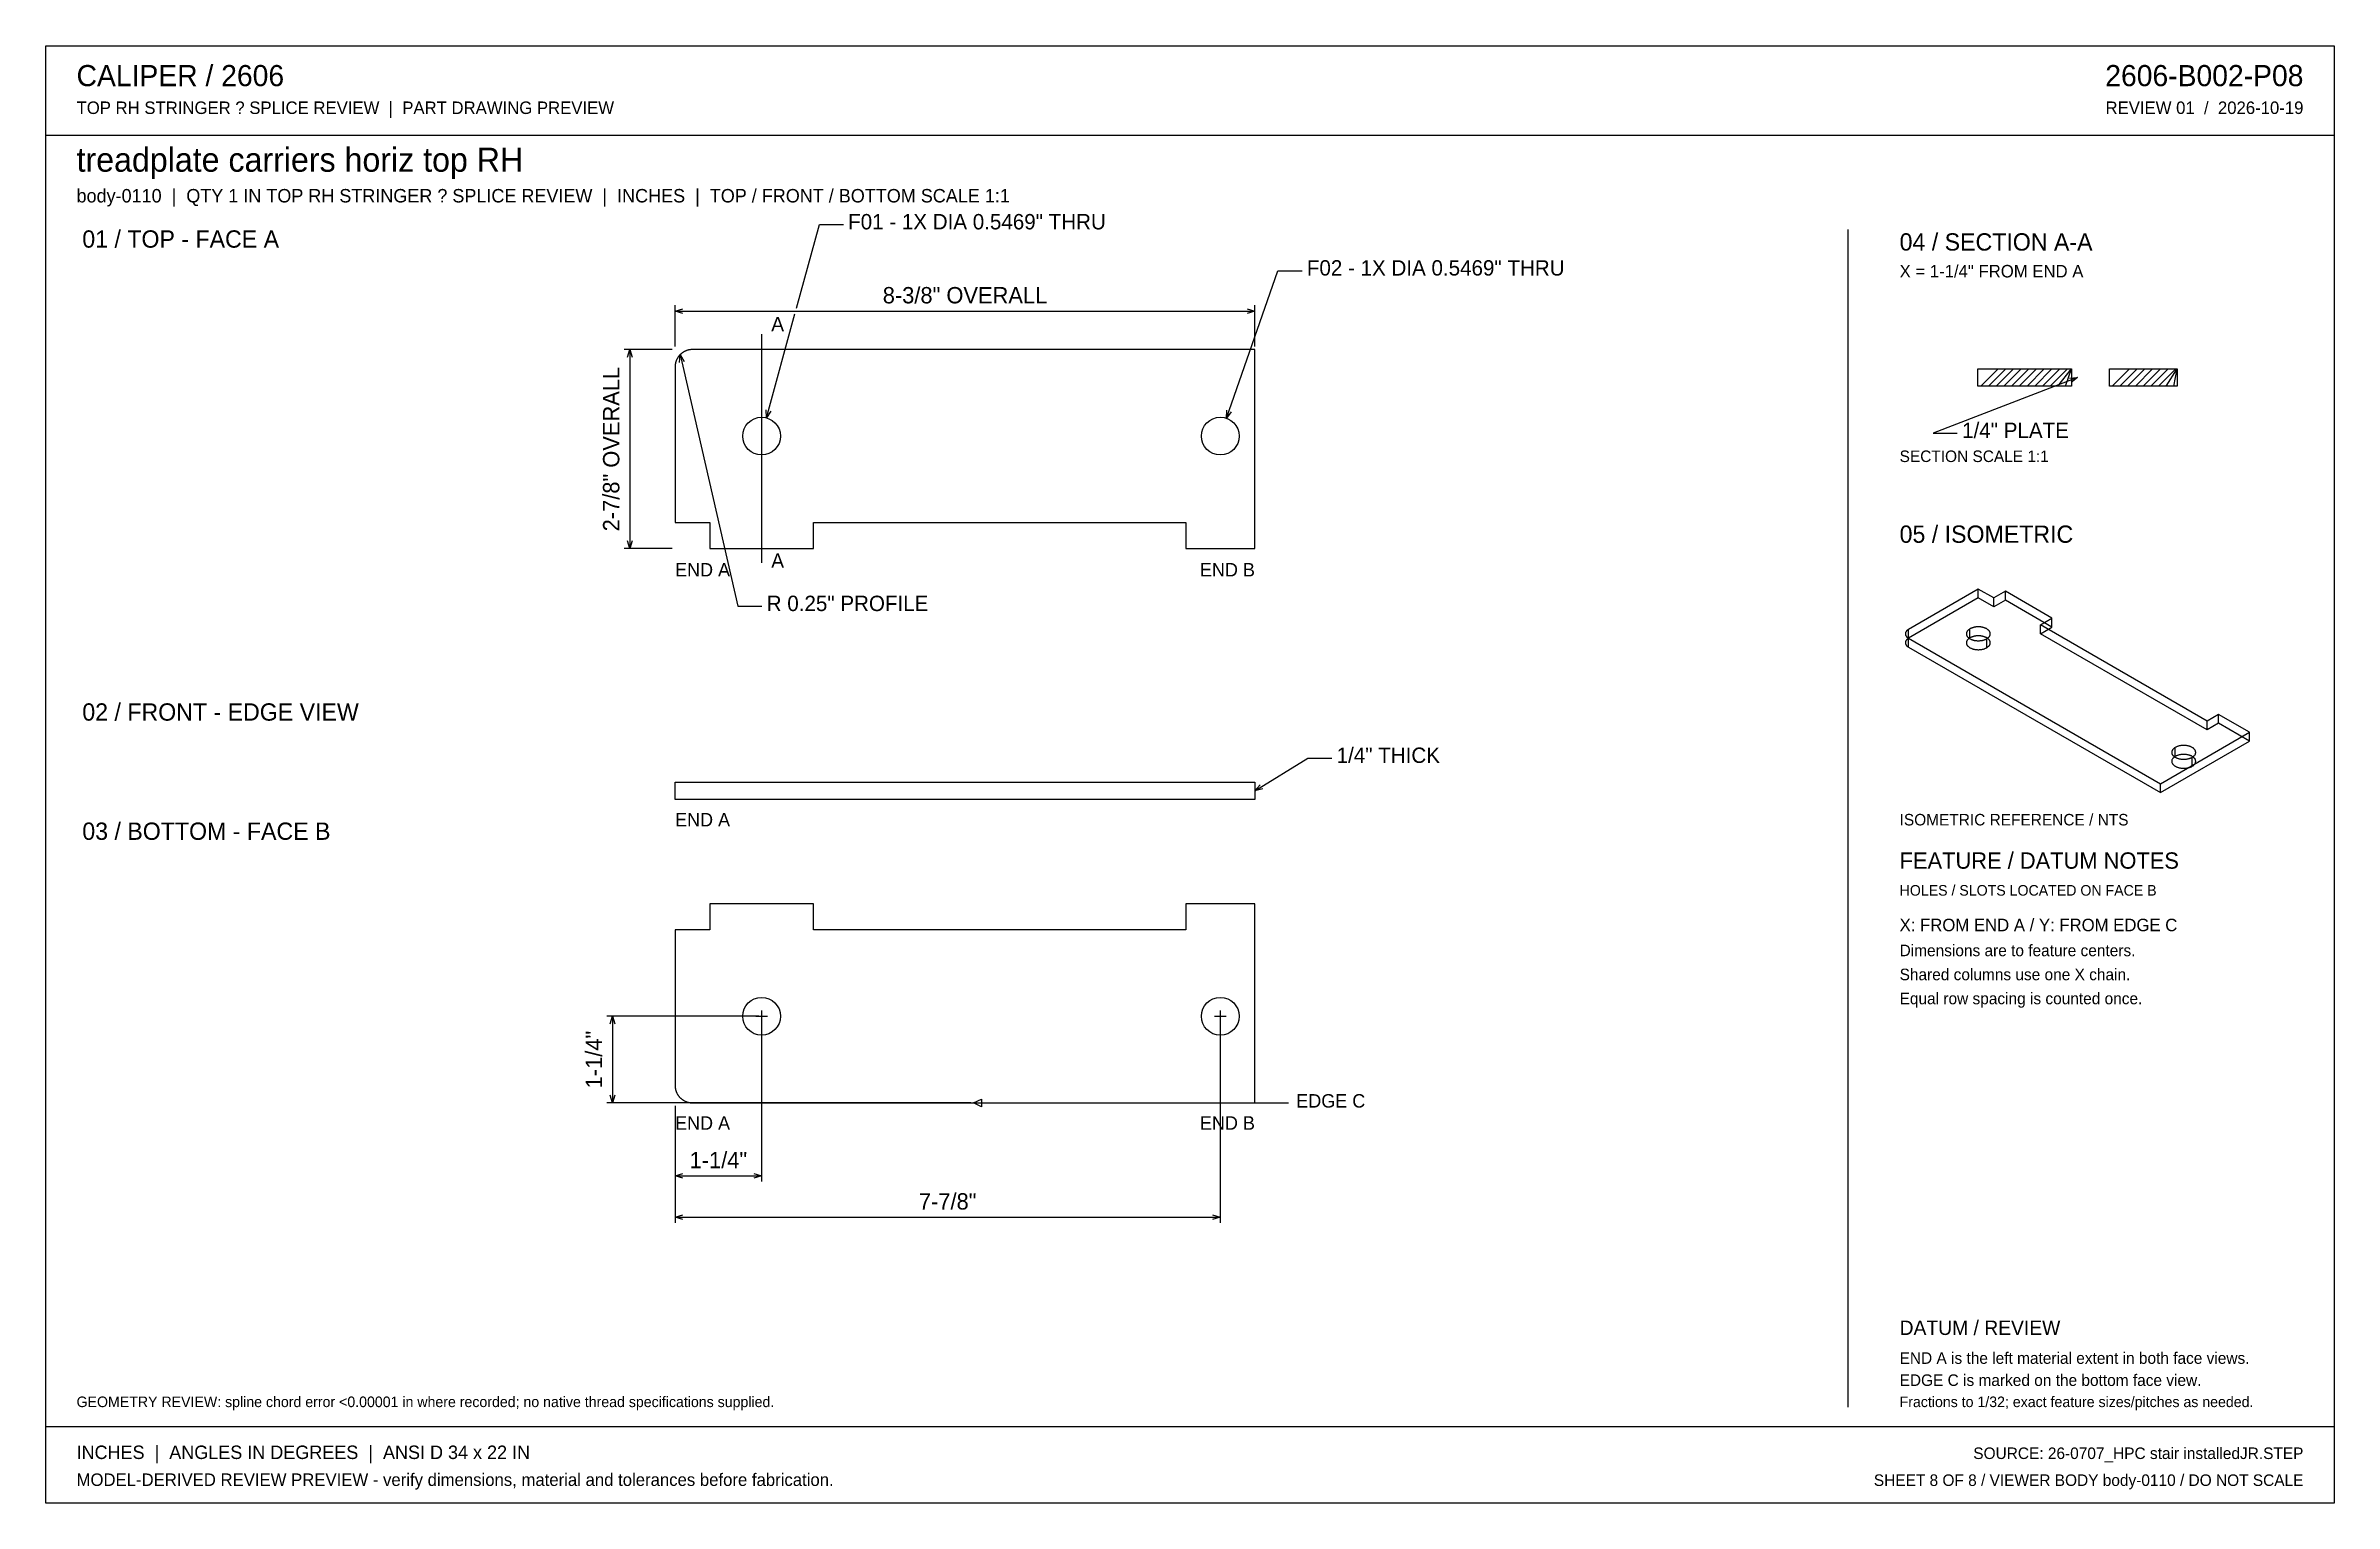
# Model space of a CAD drawing. Header units: inches. Extents: x 0.5 to 33.5, y 0.5 to 21.5.
import ezdxf
from ezdxf.enums import TextEntityAlignment as Align

# ---------------------------------------------------------------- set-up
doc = ezdxf.new("R2010")
doc.units = ezdxf.units.IN
doc.header["$MEASUREMENT"] = 0

msp = doc.modelspace()

# ---------------------------------------------------------------- linework, layer by layer
at = {"layer": 'ANNOTATION'}
for p, q in [((11.316, 17.735), (11.646, 18.944)), ((11.646, 18.944), (11.993, 18.944)), ((17.528, 16.147), (18.271, 18.278)), ((18.271, 18.278), (18.618, 18.278)), ((9.562, 17.181), (9.562, 17.778)), ((9.562, 17.694), (9.674, 17.729)), ((9.562, 17.694), (17.938, 17.694)), ((9.674, 17.66), (9.562, 17.694)), ((10.884, 16.153), (11.294, 17.654)), ((17.826, 17.729), (17.938, 17.694)), ((17.938, 17.694), (17.826, 17.66)), ((17.938, 17.181), (17.938, 17.778)), ((10.812, 17.361), (10.812, 14.056)), ((9.521, 17.139), (8.826, 17.139)), ((8.875, 17.028), (8.91, 17.139)), ((8.91, 17.139), (8.91, 14.264)), ((8.91, 17.139), (8.944, 17.028)), ((9.627, 16.95), (9.636, 17.066)), ((9.636, 17.066), (10.469, 13.431)), ((9.636, 17.066), (9.694, 16.965)), ((29.819, 16.736), (27.736, 15.931)), ((29.703, 16.728), (29.819, 16.736)), ((29.819, 16.736), (29.728, 16.664)), ((10.884, 16.153), (10.88, 16.269)), ((10.947, 16.251), (10.884, 16.153)), ((17.528, 16.147), (17.531, 16.263)), ((17.597, 16.241), (17.528, 16.147)), ((27.736, 15.931), (28.083, 15.931)), ((9.521, 14.264), (8.826, 14.264)), ((8.91, 14.264), (8.875, 14.375)), ((8.944, 14.375), (8.91, 14.264)), ((10.469, 13.431), (10.816, 13.431)), ((17.938, 10.764), (18.701, 11.236)), ((18.701, 11.236), (19.049, 11.236)), ((17.938, 10.764), (18.014, 10.852)), ((18.05, 10.793), (17.938, 10.764)), ((10.771, 7.507), (8.576, 7.507)), ((8.625, 7.396), (8.66, 7.507)), ((8.66, 7.507), (8.66, 6.257)), ((8.66, 7.507), (8.694, 7.396)), ((10.729, 7.507), (10.896, 7.507)), ((10.812, 7.59), (10.812, 7.424)), ((10.812, 7.465), (10.812, 5.118)), ((17.354, 7.507), (17.521, 7.507)), ((17.438, 7.59), (17.438, 7.424)), ((17.438, 7.465), (17.438, 4.521)), ((8.66, 6.257), (8.625, 6.368)), ((8.694, 6.368), (8.66, 6.257)), ((13.875, 6.257), (13.986, 6.312)), ((13.986, 6.312), (13.986, 6.201)), ((13.833, 6.257), (8.576, 6.257)), ((9.562, 6.215), (9.562, 5.118)), ((9.562, 6.215), (9.562, 4.521)), ((13.875, 6.257), (18.424, 6.257)), ((13.986, 6.201), (13.875, 6.257)), ((9.562, 5.201), (9.674, 5.236)), ((9.562, 5.201), (10.812, 5.201)), ((9.674, 5.167), (9.562, 5.201)), ((10.701, 5.236), (10.812, 5.201)), ((10.812, 5.201), (10.701, 5.167)), ((9.562, 4.604), (9.674, 4.639)), ((17.326, 4.639), (17.438, 4.604)), ((9.562, 4.604), (17.438, 4.604)), ((9.674, 4.569), (9.562, 4.604)), ((17.438, 4.604), (17.326, 4.569))]:
    msp.add_line(p, q, dxfattribs=at)
at = {"layer": 'OUTLINE'}
for p, q in [((0.472, 21.528), (33.528, 21.528)), ((0.472, 0.472), (0.472, 21.528)), ((33.528, 21.528), (33.528, 0.472)), ((0.472, 20.236), (33.528, 20.236)), ((26.5, 18.875), (26.5, 1.861)), ((9.563, 16.895), (9.562, 16.889)), ((9.562, 16.889), (9.562, 14.639)), ((9.564, 16.913), (9.563, 16.907)), ((9.563, 16.907), (9.563, 16.901)), ((9.563, 16.901), (9.563, 16.895)), ((9.565, 16.926), (9.564, 16.919)), ((9.564, 16.919), (9.564, 16.913)), ((9.566, 16.932), (9.565, 16.926)), ((9.567, 16.938), (9.566, 16.932)), ((9.569, 16.944), (9.567, 16.938)), ((9.57, 16.95), (9.569, 16.944)), ((9.572, 16.956), (9.57, 16.95)), ((9.573, 16.961), (9.572, 16.956)), ((9.575, 16.967), (9.573, 16.961)), ((9.577, 16.973), (9.575, 16.967)), ((9.579, 16.979), (9.577, 16.973)), ((9.582, 16.985), (9.579, 16.979)), ((9.584, 16.99), (9.582, 16.985)), ((9.587, 16.996), (9.584, 16.99)), ((9.589, 17.001), (9.587, 16.996)), ((9.592, 17.007), (9.589, 17.001)), ((9.595, 17.012), (9.592, 17.007)), ((9.598, 17.017), (9.595, 17.012)), ((9.601, 17.023), (9.598, 17.017)), ((9.605, 17.028), (9.601, 17.023)), ((9.608, 17.033), (9.605, 17.028)), ((9.612, 17.038), (9.608, 17.033)), ((9.615, 17.043), (9.612, 17.038)), ((9.619, 17.047), (9.615, 17.043)), ((9.623, 17.052), (9.619, 17.047)), ((9.627, 17.057), (9.623, 17.052)), ((9.631, 17.061), (9.627, 17.057)), ((9.636, 17.066), (9.631, 17.061)), ((9.64, 17.07), (9.636, 17.066)), ((9.645, 17.074), (9.64, 17.07)), ((9.649, 17.078), (9.645, 17.074)), ((9.654, 17.082), (9.649, 17.078)), ((9.659, 17.086), (9.654, 17.082)), ((9.664, 17.09), (9.659, 17.086)), ((9.669, 17.093), (9.664, 17.09)), ((9.674, 17.097), (9.669, 17.093)), ((9.679, 17.1), (9.674, 17.097)), ((9.684, 17.103), (9.679, 17.1)), ((9.689, 17.106), (9.684, 17.103)), ((9.695, 17.109), (9.689, 17.106)), ((9.7, 17.112), (9.695, 17.109)), ((9.706, 17.115), (9.7, 17.112)), ((9.711, 17.117), (9.706, 17.115)), ((9.717, 17.12), (9.711, 17.117)), ((9.723, 17.122), (9.717, 17.12)), ((9.728, 17.124), (9.723, 17.122)), ((9.734, 17.126), (9.728, 17.124)), ((9.74, 17.128), (9.734, 17.126)), ((9.746, 17.13), (9.74, 17.128)), ((9.752, 17.131), (9.746, 17.13)), ((9.758, 17.133), (9.752, 17.131)), ((9.764, 17.134), (9.758, 17.133)), ((9.77, 17.135), (9.764, 17.134)), ((9.776, 17.136), (9.77, 17.135)), ((9.782, 17.137), (9.776, 17.136)), ((9.788, 17.138), (9.782, 17.137)), ((9.794, 17.138), (9.788, 17.138)), ((9.8, 17.139), (9.794, 17.138)), ((9.806, 17.139), (9.8, 17.139)), ((9.812, 17.139), (9.806, 17.139)), ((17.938, 17.139), (9.812, 17.139)), ((17.938, 14.264), (17.938, 17.139)), ((28.382, 16.861), (29.734, 16.861)), ((28.382, 16.611), (28.382, 16.861)), ((28.424, 16.611), (28.674, 16.861)), ((28.535, 16.611), (28.785, 16.861)), ((28.646, 16.611), (28.896, 16.861)), ((28.757, 16.611), (29.007, 16.861)), ((28.868, 16.611), (29.118, 16.861)), ((28.979, 16.611), (29.229, 16.861)), ((29.09, 16.611), (29.34, 16.861)), ((29.201, 16.611), (29.451, 16.861)), ((29.312, 16.611), (29.562, 16.861)), ((29.424, 16.611), (29.674, 16.861)), ((29.535, 16.611), (29.734, 16.861)), ((29.646, 16.611), (29.734, 16.861)), ((29.734, 16.861), (29.734, 16.611)), ((30.28, 16.861), (31.257, 16.861)), ((30.28, 16.611), (30.28, 16.861)), ((30.322, 16.611), (30.572, 16.861)), ((30.433, 16.611), (30.683, 16.861)), ((30.544, 16.611), (30.794, 16.861)), ((30.655, 16.611), (30.905, 16.861)), ((30.766, 16.611), (31.016, 16.861)), ((30.878, 16.611), (31.128, 16.861)), ((30.989, 16.611), (31.239, 16.861)), ((31.1, 16.611), (31.257, 16.861)), ((31.211, 16.611), (31.257, 16.861)), ((31.257, 16.861), (31.257, 16.611)), ((29.734, 16.611), (28.382, 16.611)), ((31.257, 16.611), (30.28, 16.611)), ((9.562, 14.639), (10.062, 14.639)), ((10.062, 14.639), (10.062, 14.264)), ((11.563, 14.264), (11.563, 14.639)), ((11.563, 14.639), (16.938, 14.639)), ((16.938, 14.639), (16.938, 14.264)), ((10.062, 14.264), (11.563, 14.264)), ((16.938, 14.264), (17.938, 14.264)), ((28.387, 13.679), (27.38, 13.097)), ((28.387, 13.55), (28.387, 13.679)), ((28.611, 13.55), (28.387, 13.679)), ((28.779, 13.647), (28.611, 13.55)), ((28.779, 13.517), (28.779, 13.647)), ((29.451, 13.259), (28.779, 13.647)), ((28.387, 13.55), (27.38, 12.968)), ((28.611, 13.42), (28.387, 13.55)), ((28.611, 13.42), (28.611, 13.55)), ((28.779, 13.517), (28.611, 13.42)), ((29.451, 13.129), (28.779, 13.517)), ((29.283, 13.162), (29.451, 13.259)), ((29.451, 13.129), (29.451, 13.259)), ((27.334, 13.037), (27.333, 13.035)), ((27.333, 13.035), (27.333, 13.032)), ((27.333, 13.032), (27.333, 13.03)), ((27.333, 13.03), (27.334, 13.028)), ((27.334, 12.908), (27.333, 12.905)), ((27.333, 12.905), (27.333, 12.903)), ((27.333, 12.903), (27.333, 12.901)), ((27.333, 12.901), (27.334, 12.899)), ((27.335, 13.044), (27.334, 13.041)), ((27.334, 13.041), (27.334, 13.039)), ((27.334, 13.039), (27.334, 13.037)), ((27.334, 13.028), (27.334, 13.026)), ((27.334, 13.026), (27.334, 13.023)), ((27.334, 13.023), (27.335, 13.021)), ((27.335, 12.914), (27.334, 12.912)), ((27.334, 12.912), (27.334, 12.91)), ((27.334, 12.91), (27.334, 12.908)), ((27.334, 12.899), (27.334, 12.896)), ((27.334, 12.896), (27.334, 12.894)), ((27.334, 12.894), (27.335, 12.892)), ((27.336, 13.048), (27.335, 13.046)), ((27.335, 13.046), (27.335, 13.044)), ((27.335, 13.021), (27.335, 13.019)), ((27.335, 13.019), (27.336, 13.017)), ((27.336, 12.919), (27.335, 12.917)), ((27.335, 12.917), (27.335, 12.914)), ((27.335, 12.892), (27.335, 12.89)), ((27.337, 13.052), (27.336, 13.05)), ((27.336, 13.05), (27.336, 13.048)), ((27.336, 13.017), (27.336, 13.015)), ((27.336, 13.015), (27.337, 13.012)), ((27.337, 12.923), (27.336, 12.921)), ((27.336, 12.921), (27.336, 12.919)), ((27.338, 13.055), (27.337, 13.052)), ((27.337, 13.012), (27.338, 13.01)), ((27.338, 12.925), (27.337, 12.923)), ((27.339, 13.057), (27.338, 13.055)), ((27.338, 13.01), (27.339, 13.008)), ((27.339, 12.928), (27.338, 12.925)), ((27.34, 13.059), (27.339, 13.057)), ((27.339, 13.008), (27.34, 13.006)), ((27.34, 12.93), (27.339, 12.928)), ((27.341, 13.061), (27.34, 13.059)), ((27.34, 13.006), (27.341, 13.004)), ((27.341, 12.932), (27.34, 12.93)), ((27.343, 13.063), (27.341, 13.061)), ((27.341, 13.004), (27.343, 13.002)), ((27.343, 12.934), (27.341, 12.932)), ((27.344, 13.065), (27.343, 13.063)), ((27.343, 13.002), (27.344, 13)), ((27.344, 12.936), (27.343, 12.934)), ((27.345, 13.067), (27.344, 13.065)), ((27.344, 13), (27.345, 12.997)), ((27.345, 12.938), (27.344, 12.936)), ((27.347, 13.069), (27.345, 13.067)), ((27.345, 12.997), (27.347, 12.995)), ((27.347, 12.94), (27.345, 12.938)), ((27.349, 13.072), (27.347, 13.069)), ((27.347, 12.995), (27.349, 12.993)), ((27.349, 12.942), (27.347, 12.94)), ((27.35, 13.074), (27.349, 13.072)), ((27.349, 12.993), (27.35, 12.991)), ((27.35, 12.944), (27.349, 12.942)), ((27.352, 13.076), (27.35, 13.074)), ((27.35, 12.991), (27.352, 12.989)), ((27.352, 12.946), (27.35, 12.944)), ((27.354, 13.078), (27.352, 13.076)), ((27.352, 12.989), (27.354, 12.987)), ((27.354, 12.948), (27.352, 12.946)), ((27.356, 13.079), (27.354, 13.078)), ((27.354, 12.987), (27.356, 12.985)), ((27.356, 12.95), (27.354, 12.948)), ((27.358, 13.081), (27.356, 13.079)), ((27.356, 12.985), (27.358, 12.984)), ((27.358, 12.952), (27.356, 12.95)), ((27.36, 13.083), (27.358, 13.081)), ((27.358, 12.984), (27.36, 12.982)), ((27.36, 12.954), (27.358, 12.952)), ((27.362, 13.085), (27.36, 13.083)), ((27.36, 12.982), (27.362, 12.98)), ((27.362, 12.956), (27.36, 12.954)), ((27.364, 13.087), (27.362, 13.085)), ((27.362, 12.98), (27.364, 12.978)), ((27.364, 12.958), (27.362, 12.956)), ((27.367, 13.089), (27.364, 13.087)), ((27.364, 12.978), (27.367, 12.976)), ((27.367, 12.959), (27.364, 12.958)), ((27.369, 13.09), (27.367, 13.089)), ((27.367, 12.976), (27.369, 12.974)), ((27.369, 12.961), (27.367, 12.959)), ((27.372, 13.092), (27.369, 13.09)), ((27.369, 12.974), (27.372, 12.973)), ((27.372, 12.963), (27.369, 12.961)), ((27.374, 13.094), (27.372, 13.092)), ((27.372, 12.973), (27.374, 12.971)), ((27.374, 12.965), (27.372, 12.963)), ((27.377, 13.095), (27.374, 13.094)), ((27.374, 12.971), (27.377, 12.969)), ((27.377, 12.966), (27.374, 12.965)), ((27.38, 13.097), (27.377, 13.095)), ((27.377, 12.969), (27.38, 12.968)), ((27.38, 12.968), (27.377, 12.966)), ((27.38, 12.968), (27.38, 13.097)), ((27.38, 12.968), (31.018, 10.867)), ((27.38, 12.839), (27.38, 12.968)), ((28.215, 13.042), (28.214, 13.037)), ((28.214, 13.037), (28.214, 13.032)), ((28.214, 13.032), (28.214, 13.028)), ((28.214, 13.028), (28.215, 13.023)), ((28.215, 12.913), (28.214, 12.908)), ((28.214, 12.908), (28.214, 12.903)), ((28.214, 12.903), (28.214, 12.898)), ((28.214, 12.898), (28.215, 12.893)), ((28.216, 13.047), (28.215, 13.042)), ((28.215, 13.023), (28.216, 13.018)), ((28.216, 12.918), (28.215, 12.913)), ((28.215, 12.893), (28.216, 12.889)), ((28.217, 13.052), (28.216, 13.047)), ((28.216, 13.018), (28.217, 13.013)), ((28.217, 12.923), (28.216, 12.918)), ((28.219, 13.057), (28.217, 13.052)), ((28.217, 13.013), (28.219, 13.008)), ((28.219, 12.927), (28.217, 12.923)), ((28.222, 13.061), (28.219, 13.057)), ((28.219, 13.008), (28.222, 13.003)), ((28.222, 12.932), (28.219, 12.927)), ((28.224, 13.066), (28.222, 13.061)), ((28.222, 13.003), (28.224, 12.999)), ((28.224, 12.937), (28.222, 12.932)), ((28.227, 13.071), (28.224, 13.066)), ((28.224, 12.999), (28.227, 12.994)), ((28.227, 12.941), (28.224, 12.937)), ((28.231, 13.075), (28.227, 13.071)), ((28.227, 12.994), (28.231, 12.99)), ((28.231, 12.946), (28.227, 12.941)), ((28.235, 13.08), (28.231, 13.075)), ((28.231, 12.99), (28.235, 12.985)), ((28.235, 12.95), (28.231, 12.946)), ((28.239, 13.084), (28.235, 13.08)), ((28.235, 12.985), (28.239, 12.981)), ((28.239, 12.955), (28.235, 12.95)), ((28.243, 13.088), (28.239, 13.084)), ((28.239, 12.981), (28.243, 12.977)), ((28.243, 12.959), (28.239, 12.955)), ((28.248, 13.092), (28.243, 13.088)), ((28.243, 12.977), (28.248, 12.973)), ((28.248, 12.963), (28.243, 12.959)), ((28.253, 13.096), (28.248, 13.092)), ((28.248, 12.973), (28.253, 12.969)), ((28.253, 12.967), (28.248, 12.963)), ((28.259, 13.1), (28.253, 13.096)), ((28.259, 12.97), (28.253, 12.967)), ((28.253, 12.969), (28.259, 12.965)), ((28.265, 13.103), (28.259, 13.1)), ((28.265, 12.974), (28.259, 12.97)), ((28.259, 12.965), (28.265, 12.962)), ((28.271, 13.107), (28.265, 13.103)), ((28.265, 12.974), (28.265, 13.103)), ((28.271, 12.977), (28.265, 12.974)), ((28.265, 12.962), (28.271, 12.958)), ((28.277, 13.11), (28.271, 13.107)), ((28.277, 12.98), (28.271, 12.977)), ((28.271, 12.958), (28.277, 12.955)), ((28.284, 13.113), (28.277, 13.11)), ((28.284, 12.983), (28.277, 12.98)), ((28.277, 12.955), (28.284, 12.952)), ((28.291, 13.116), (28.284, 13.113)), ((28.291, 12.986), (28.284, 12.983)), ((28.284, 12.952), (28.291, 12.949)), ((28.298, 13.118), (28.291, 13.116)), ((28.298, 12.989), (28.291, 12.986)), ((28.291, 12.949), (28.298, 12.947)), ((28.306, 13.121), (28.298, 13.118)), ((28.306, 12.991), (28.298, 12.989)), ((28.298, 12.947), (28.306, 12.944)), ((28.313, 13.123), (28.306, 13.121)), ((28.313, 12.994), (28.306, 12.991)), ((28.306, 12.944), (28.313, 12.942)), ((28.321, 13.125), (28.313, 13.123)), ((28.321, 12.996), (28.313, 12.994)), ((28.313, 12.942), (28.321, 12.94)), ((28.329, 13.127), (28.321, 13.125)), ((28.329, 12.997), (28.321, 12.996)), ((28.321, 12.94), (28.329, 12.938)), ((28.337, 13.128), (28.329, 13.127)), ((28.337, 12.999), (28.329, 12.997)), ((28.329, 12.938), (28.337, 12.937)), ((28.345, 13.129), (28.337, 13.128)), ((28.345, 13), (28.337, 12.999)), ((28.337, 12.937), (28.345, 12.935)), ((28.353, 13.131), (28.345, 13.129)), ((28.353, 13.001), (28.345, 13)), ((28.345, 12.935), (28.353, 12.934)), ((28.362, 13.131), (28.353, 13.131)), ((28.362, 13.002), (28.353, 13.001)), ((28.353, 12.934), (28.362, 12.934)), ((28.37, 13.132), (28.362, 13.131)), ((28.37, 13.003), (28.362, 13.002)), ((28.362, 12.934), (28.37, 12.933)), ((28.379, 13.132), (28.37, 13.132)), ((28.379, 13.003), (28.37, 13.003)), ((28.37, 12.933), (28.379, 12.933)), ((28.387, 13.132), (28.379, 13.132)), ((28.387, 13.003), (28.379, 13.003)), ((28.379, 12.933), (28.387, 12.932)), ((28.396, 13.132), (28.387, 13.132)), ((28.396, 13.003), (28.387, 13.003)), ((28.387, 12.932), (28.396, 12.933)), ((28.404, 13.132), (28.396, 13.132)), ((28.404, 13.003), (28.396, 13.003)), ((28.396, 12.933), (28.404, 12.933)), ((28.413, 13.131), (28.404, 13.132)), ((28.413, 13.002), (28.404, 13.003)), ((28.404, 12.933), (28.413, 12.934)), ((28.421, 13.131), (28.413, 13.131)), ((28.421, 13.001), (28.413, 13.002)), ((28.413, 12.934), (28.421, 12.934)), ((28.429, 13.129), (28.421, 13.131)), ((28.429, 13), (28.421, 13.001)), ((28.421, 12.934), (28.429, 12.935)), ((28.438, 13.128), (28.429, 13.129)), ((28.438, 12.999), (28.429, 13)), ((28.429, 12.935), (28.438, 12.937)), ((28.446, 13.127), (28.438, 13.128)), ((28.446, 12.997), (28.438, 12.999)), ((28.438, 12.937), (28.446, 12.938)), ((28.454, 13.125), (28.446, 13.127)), ((28.454, 12.996), (28.446, 12.997)), ((28.446, 12.938), (28.454, 12.94)), ((28.461, 13.123), (28.454, 13.125)), ((28.461, 12.994), (28.454, 12.996)), ((28.454, 12.94), (28.461, 12.942)), ((28.469, 13.121), (28.461, 13.123)), ((28.469, 12.991), (28.461, 12.994)), ((28.461, 12.942), (28.469, 12.944)), ((28.476, 13.118), (28.469, 13.121)), ((28.476, 12.989), (28.469, 12.991)), ((28.469, 12.944), (28.476, 12.947)), ((28.483, 13.116), (28.476, 13.118)), ((28.483, 12.986), (28.476, 12.989)), ((28.476, 12.947), (28.483, 12.949)), ((28.49, 13.113), (28.483, 13.116)), ((28.49, 12.983), (28.483, 12.986)), ((28.483, 12.949), (28.49, 12.952)), ((28.497, 13.11), (28.49, 13.113)), ((28.497, 12.98), (28.49, 12.983)), ((28.49, 12.952), (28.497, 12.955)), ((28.504, 13.107), (28.497, 13.11)), ((28.504, 12.977), (28.497, 12.98)), ((28.497, 12.955), (28.504, 12.958)), ((28.51, 13.103), (28.504, 13.107)), ((28.51, 12.974), (28.504, 12.977)), ((28.504, 12.958), (28.51, 12.962)), ((28.516, 13.1), (28.51, 13.103)), ((28.516, 12.97), (28.51, 12.974)), ((28.51, 12.962), (28.516, 12.965)), ((28.51, 12.832), (28.51, 12.962)), ((28.521, 13.096), (28.516, 13.1)), ((28.521, 12.967), (28.516, 12.97)), ((28.516, 12.965), (28.521, 12.969)), ((28.526, 13.092), (28.521, 13.096)), ((28.521, 12.969), (28.526, 12.973)), ((28.526, 12.963), (28.521, 12.967)), ((28.531, 13.088), (28.526, 13.092)), ((28.526, 12.973), (28.531, 12.977)), ((28.531, 12.959), (28.526, 12.963)), ((28.536, 13.084), (28.531, 13.088)), ((28.531, 12.977), (28.536, 12.981)), ((28.536, 12.955), (28.531, 12.959)), ((28.54, 13.08), (28.536, 13.084)), ((28.536, 12.981), (28.54, 12.985)), ((28.54, 12.95), (28.536, 12.955)), ((28.544, 13.075), (28.54, 13.08)), ((28.54, 12.985), (28.544, 12.99)), ((28.544, 12.946), (28.54, 12.95)), ((28.547, 13.071), (28.544, 13.075)), ((28.544, 12.99), (28.547, 12.994)), ((28.547, 12.941), (28.544, 12.946)), ((28.55, 13.066), (28.547, 13.071)), ((28.547, 12.994), (28.55, 12.999)), ((28.55, 12.937), (28.547, 12.941)), ((28.553, 13.061), (28.55, 13.066)), ((28.55, 12.999), (28.553, 13.003)), ((28.553, 12.932), (28.55, 12.937)), ((28.555, 13.057), (28.553, 13.061)), ((28.553, 13.003), (28.555, 13.008)), ((28.555, 12.927), (28.553, 12.932)), ((28.557, 13.052), (28.555, 13.057)), ((28.555, 13.008), (28.557, 13.013)), ((28.557, 12.923), (28.555, 12.927)), ((28.559, 13.047), (28.557, 13.052)), ((28.557, 13.013), (28.559, 13.018)), ((28.559, 12.918), (28.557, 12.923)), ((28.56, 13.042), (28.559, 13.047)), ((28.559, 13.018), (28.56, 13.023)), ((28.56, 12.913), (28.559, 12.918)), ((28.559, 12.889), (28.56, 12.893)), ((28.56, 13.037), (28.56, 13.042)), ((28.56, 13.032), (28.56, 13.037)), ((28.56, 13.028), (28.56, 13.032)), ((28.56, 13.023), (28.56, 13.028)), ((28.56, 12.908), (28.56, 12.913)), ((28.56, 12.903), (28.56, 12.908)), ((28.56, 12.898), (28.56, 12.903)), ((28.56, 12.893), (28.56, 12.898)), ((29.283, 13.032), (29.283, 13.162)), ((31.69, 11.772), (29.283, 13.162)), ((29.283, 13.032), (29.451, 13.129)), ((31.69, 11.643), (29.283, 13.032)), ((27.335, 12.89), (27.336, 12.888)), ((27.336, 12.888), (27.336, 12.885)), ((27.336, 12.885), (27.337, 12.883)), ((27.337, 12.883), (27.338, 12.881)), ((27.338, 12.881), (27.339, 12.879)), ((27.339, 12.879), (27.34, 12.877)), ((27.34, 12.877), (27.341, 12.875)), ((27.341, 12.875), (27.343, 12.872)), ((27.343, 12.872), (27.344, 12.87)), ((27.344, 12.87), (27.345, 12.868)), ((27.345, 12.868), (27.347, 12.866)), ((27.347, 12.866), (27.349, 12.864)), ((27.349, 12.864), (27.35, 12.862)), ((27.35, 12.862), (27.352, 12.86)), ((27.352, 12.86), (27.354, 12.858)), ((27.354, 12.858), (27.356, 12.856)), ((27.356, 12.856), (27.358, 12.854)), ((27.358, 12.854), (27.36, 12.852)), ((27.36, 12.852), (27.362, 12.851)), ((27.362, 12.851), (27.364, 12.849)), ((27.364, 12.849), (27.367, 12.847)), ((27.367, 12.847), (27.369, 12.845)), ((27.369, 12.845), (27.372, 12.843)), ((27.372, 12.843), (27.374, 12.842)), ((27.374, 12.842), (27.377, 12.84)), ((27.377, 12.84), (27.38, 12.839)), ((27.38, 12.839), (31.018, 10.738)), ((28.216, 12.889), (28.217, 12.884)), ((28.217, 12.884), (28.219, 12.879)), ((28.219, 12.879), (28.222, 12.874)), ((28.222, 12.874), (28.224, 12.869)), ((28.224, 12.869), (28.227, 12.865)), ((28.227, 12.865), (28.231, 12.86)), ((28.231, 12.86), (28.235, 12.856)), ((28.235, 12.856), (28.239, 12.852)), ((28.239, 12.852), (28.243, 12.848)), ((28.243, 12.848), (28.248, 12.844)), ((28.248, 12.844), (28.253, 12.84)), ((28.253, 12.84), (28.259, 12.836)), ((28.259, 12.836), (28.265, 12.832)), ((28.265, 12.832), (28.271, 12.829)), ((28.271, 12.829), (28.277, 12.826)), ((28.277, 12.826), (28.284, 12.823)), ((28.284, 12.823), (28.291, 12.82)), ((28.291, 12.82), (28.298, 12.817)), ((28.298, 12.817), (28.306, 12.815)), ((28.306, 12.815), (28.313, 12.813)), ((28.313, 12.813), (28.321, 12.811)), ((28.321, 12.811), (28.329, 12.809)), ((28.329, 12.809), (28.337, 12.808)), ((28.337, 12.808), (28.345, 12.806)), ((28.345, 12.806), (28.353, 12.805)), ((28.353, 12.805), (28.362, 12.804)), ((28.362, 12.804), (28.37, 12.804)), ((28.37, 12.804), (28.379, 12.803)), ((28.379, 12.803), (28.387, 12.803)), ((28.387, 12.803), (28.396, 12.803)), ((28.396, 12.803), (28.404, 12.804)), ((28.404, 12.804), (28.413, 12.804)), ((28.413, 12.804), (28.421, 12.805)), ((28.421, 12.805), (28.429, 12.806)), ((28.429, 12.806), (28.438, 12.808)), ((28.438, 12.808), (28.446, 12.809)), ((28.446, 12.809), (28.454, 12.811)), ((28.454, 12.811), (28.461, 12.813)), ((28.461, 12.813), (28.469, 12.815)), ((28.469, 12.815), (28.476, 12.817)), ((28.476, 12.817), (28.483, 12.82)), ((28.483, 12.82), (28.49, 12.823)), ((28.49, 12.823), (28.497, 12.826)), ((28.497, 12.826), (28.504, 12.829)), ((28.504, 12.829), (28.51, 12.832)), ((28.51, 12.832), (28.516, 12.836)), ((28.516, 12.836), (28.521, 12.84)), ((28.521, 12.84), (28.526, 12.844)), ((28.526, 12.844), (28.531, 12.848)), ((28.531, 12.848), (28.536, 12.852)), ((28.536, 12.852), (28.54, 12.856)), ((28.54, 12.856), (28.544, 12.86)), ((28.544, 12.86), (28.547, 12.865)), ((28.547, 12.865), (28.55, 12.869)), ((28.55, 12.869), (28.553, 12.874)), ((28.553, 12.874), (28.555, 12.879)), ((28.555, 12.879), (28.557, 12.884)), ((28.557, 12.884), (28.559, 12.889)), ((31.018, 10.867), (32.306, 11.61)), ((31.858, 11.869), (31.69, 11.772)), ((31.69, 11.643), (31.69, 11.772)), ((31.858, 11.74), (31.69, 11.643)), ((31.858, 11.74), (31.858, 11.869)), ((32.306, 11.61), (31.858, 11.869)), ((32.306, 11.481), (31.858, 11.74)), ((32.306, 11.481), (32.306, 11.61)), ((31.018, 10.738), (32.306, 11.481)), ((31.182, 11.329), (31.181, 11.324)), ((31.181, 11.324), (31.181, 11.32)), ((31.181, 11.32), (31.181, 11.315)), ((31.181, 11.315), (31.182, 11.31)), ((31.183, 11.334), (31.182, 11.329)), ((31.182, 11.31), (31.183, 11.305)), ((31.184, 11.339), (31.183, 11.334)), ((31.183, 11.305), (31.184, 11.3)), ((31.186, 11.344), (31.184, 11.339)), ((31.184, 11.3), (31.186, 11.295)), ((31.188, 11.349), (31.186, 11.344)), ((31.186, 11.295), (31.188, 11.291)), ((31.191, 11.353), (31.188, 11.349)), ((31.188, 11.291), (31.191, 11.286)), ((31.194, 11.358), (31.191, 11.353)), ((31.191, 11.286), (31.194, 11.281)), ((31.197, 11.362), (31.194, 11.358)), ((31.194, 11.281), (31.197, 11.277)), ((31.201, 11.367), (31.197, 11.362)), ((31.197, 11.277), (31.201, 11.272)), ((31.205, 11.371), (31.201, 11.367)), ((31.201, 11.272), (31.205, 11.268)), ((31.205, 11.242), (31.201, 11.237)), ((31.21, 11.375), (31.205, 11.371)), ((31.205, 11.268), (31.21, 11.264)), ((31.21, 11.246), (31.205, 11.242)), ((31.215, 11.379), (31.21, 11.375)), ((31.21, 11.264), (31.215, 11.26)), ((31.215, 11.25), (31.21, 11.246)), ((31.22, 11.383), (31.215, 11.379)), ((31.215, 11.26), (31.22, 11.256)), ((31.22, 11.254), (31.215, 11.25)), ((31.226, 11.387), (31.22, 11.383)), ((31.226, 11.257), (31.22, 11.254)), ((31.22, 11.256), (31.226, 11.252)), ((31.232, 11.39), (31.226, 11.387)), ((31.232, 11.261), (31.226, 11.257)), ((31.226, 11.252), (31.232, 11.249)), ((31.238, 11.394), (31.232, 11.39)), ((31.232, 11.261), (31.232, 11.39)), ((31.238, 11.264), (31.232, 11.261)), ((31.232, 11.249), (31.238, 11.245)), ((31.244, 11.397), (31.238, 11.394)), ((31.244, 11.268), (31.238, 11.264)), ((31.238, 11.245), (31.244, 11.242)), ((31.251, 11.4), (31.244, 11.397)), ((31.251, 11.271), (31.244, 11.268)), ((31.244, 11.242), (31.251, 11.239)), ((31.258, 11.403), (31.251, 11.4)), ((31.258, 11.273), (31.251, 11.271)), ((31.251, 11.239), (31.258, 11.236)), ((31.265, 11.405), (31.258, 11.403)), ((31.265, 11.276), (31.258, 11.273)), ((31.272, 11.408), (31.265, 11.405)), ((31.272, 11.278), (31.265, 11.276)), ((31.28, 11.41), (31.272, 11.408)), ((31.28, 11.281), (31.272, 11.278)), ((31.288, 11.412), (31.28, 11.41)), ((31.288, 11.283), (31.28, 11.281)), ((31.296, 11.414), (31.288, 11.412)), ((31.296, 11.284), (31.288, 11.283)), ((31.304, 11.415), (31.296, 11.414)), ((31.304, 11.286), (31.296, 11.284)), ((31.312, 11.417), (31.304, 11.415)), ((31.312, 11.287), (31.304, 11.286)), ((31.32, 11.418), (31.312, 11.417)), ((31.32, 11.288), (31.312, 11.287)), ((31.329, 11.418), (31.32, 11.418)), ((31.329, 11.289), (31.32, 11.288)), ((31.337, 11.419), (31.329, 11.418)), ((31.337, 11.29), (31.329, 11.289)), ((31.345, 11.419), (31.337, 11.419)), ((31.345, 11.29), (31.337, 11.29)), ((31.354, 11.42), (31.345, 11.419)), ((31.354, 11.29), (31.345, 11.29)), ((31.362, 11.419), (31.354, 11.42)), ((31.362, 11.29), (31.354, 11.29)), ((31.371, 11.419), (31.362, 11.419)), ((31.371, 11.29), (31.362, 11.29)), ((31.379, 11.418), (31.371, 11.419)), ((31.379, 11.289), (31.371, 11.29)), ((31.388, 11.418), (31.379, 11.418)), ((31.388, 11.288), (31.379, 11.289)), ((31.396, 11.417), (31.388, 11.418)), ((31.396, 11.287), (31.388, 11.288)), ((31.404, 11.415), (31.396, 11.417)), ((31.404, 11.286), (31.396, 11.287)), ((31.412, 11.414), (31.404, 11.415)), ((31.412, 11.284), (31.404, 11.286)), ((31.42, 11.412), (31.412, 11.414)), ((31.42, 11.283), (31.412, 11.284)), ((31.428, 11.41), (31.42, 11.412)), ((31.428, 11.281), (31.42, 11.283)), ((31.436, 11.408), (31.428, 11.41)), ((31.436, 11.278), (31.428, 11.281)), ((31.443, 11.405), (31.436, 11.408)), ((31.443, 11.276), (31.436, 11.278)), ((31.45, 11.403), (31.443, 11.405)), ((31.45, 11.273), (31.443, 11.276)), ((31.457, 11.4), (31.45, 11.403)), ((31.457, 11.271), (31.45, 11.273)), ((31.45, 11.236), (31.457, 11.239)), ((31.464, 11.397), (31.457, 11.4)), ((31.464, 11.268), (31.457, 11.271)), ((31.457, 11.239), (31.464, 11.242)), ((31.47, 11.394), (31.464, 11.397)), ((31.47, 11.264), (31.464, 11.268)), ((31.464, 11.242), (31.47, 11.245)), ((31.476, 11.39), (31.47, 11.394)), ((31.476, 11.261), (31.47, 11.264)), ((31.47, 11.245), (31.476, 11.249)), ((31.482, 11.387), (31.476, 11.39)), ((31.482, 11.257), (31.476, 11.261)), ((31.476, 11.249), (31.482, 11.252)), ((31.476, 11.12), (31.476, 11.249)), ((31.488, 11.383), (31.482, 11.387)), ((31.488, 11.254), (31.482, 11.257)), ((31.482, 11.252), (31.488, 11.256)), ((31.493, 11.379), (31.488, 11.383)), ((31.488, 11.256), (31.493, 11.26)), ((31.493, 11.25), (31.488, 11.254)), ((31.498, 11.375), (31.493, 11.379)), ((31.493, 11.26), (31.498, 11.264)), ((31.498, 11.246), (31.493, 11.25)), ((31.502, 11.371), (31.498, 11.375)), ((31.498, 11.264), (31.502, 11.268)), ((31.502, 11.242), (31.498, 11.246)), ((31.507, 11.367), (31.502, 11.371)), ((31.502, 11.268), (31.507, 11.272)), ((31.507, 11.237), (31.502, 11.242)), ((31.511, 11.362), (31.507, 11.367)), ((31.507, 11.272), (31.511, 11.277)), ((31.514, 11.358), (31.511, 11.362)), ((31.511, 11.277), (31.514, 11.281)), ((31.517, 11.353), (31.514, 11.358)), ((31.514, 11.281), (31.517, 11.286)), ((31.52, 11.349), (31.517, 11.353)), ((31.517, 11.286), (31.52, 11.291)), ((31.522, 11.344), (31.52, 11.349)), ((31.52, 11.291), (31.522, 11.295)), ((31.524, 11.339), (31.522, 11.344)), ((31.522, 11.295), (31.524, 11.3)), ((31.525, 11.334), (31.524, 11.339)), ((31.524, 11.3), (31.525, 11.305)), ((31.526, 11.329), (31.525, 11.334)), ((31.525, 11.305), (31.526, 11.31)), ((31.527, 11.324), (31.526, 11.329)), ((31.526, 11.31), (31.527, 11.315)), ((31.527, 11.32), (31.527, 11.324)), ((31.527, 11.315), (31.527, 11.32)), ((31.182, 11.2), (31.181, 11.195)), ((31.181, 11.195), (31.181, 11.19)), ((31.181, 11.19), (31.181, 11.185)), ((31.181, 11.185), (31.182, 11.181)), ((31.183, 11.205), (31.182, 11.2)), ((31.182, 11.181), (31.183, 11.176)), ((31.184, 11.21), (31.183, 11.205)), ((31.183, 11.176), (31.184, 11.171)), ((31.186, 11.215), (31.184, 11.21)), ((31.184, 11.171), (31.186, 11.166)), ((31.188, 11.219), (31.186, 11.215)), ((31.186, 11.166), (31.188, 11.161)), ((31.191, 11.224), (31.188, 11.219)), ((31.188, 11.161), (31.191, 11.157)), ((31.194, 11.229), (31.191, 11.224)), ((31.191, 11.157), (31.194, 11.152)), ((31.197, 11.233), (31.194, 11.229)), ((31.194, 11.152), (31.197, 11.148)), ((31.201, 11.237), (31.197, 11.233)), ((31.197, 11.148), (31.201, 11.143)), ((31.201, 11.143), (31.205, 11.139)), ((31.205, 11.139), (31.21, 11.135)), ((31.21, 11.135), (31.215, 11.131)), ((31.215, 11.131), (31.22, 11.127)), ((31.22, 11.127), (31.226, 11.123)), ((31.226, 11.123), (31.232, 11.12)), ((31.232, 11.12), (31.238, 11.116)), ((31.238, 11.116), (31.244, 11.113)), ((31.244, 11.113), (31.251, 11.11)), ((31.251, 11.11), (31.258, 11.107)), ((31.258, 11.236), (31.265, 11.234)), ((31.258, 11.107), (31.265, 11.105)), ((31.265, 11.234), (31.272, 11.231)), ((31.265, 11.105), (31.272, 11.102)), ((31.272, 11.231), (31.28, 11.229)), ((31.272, 11.102), (31.28, 11.1)), ((31.28, 11.229), (31.288, 11.227)), ((31.28, 11.1), (31.288, 11.098)), ((31.288, 11.227), (31.296, 11.225)), ((31.288, 11.098), (31.296, 11.096)), ((31.296, 11.225), (31.304, 11.224)), ((31.296, 11.096), (31.304, 11.095)), ((31.304, 11.224), (31.312, 11.223)), ((31.304, 11.095), (31.312, 11.093)), ((31.312, 11.223), (31.32, 11.222)), ((31.312, 11.093), (31.32, 11.092)), ((31.32, 11.222), (31.329, 11.221)), ((31.32, 11.092), (31.329, 11.091)), ((31.329, 11.221), (31.337, 11.22)), ((31.329, 11.091), (31.337, 11.091)), ((31.337, 11.22), (31.345, 11.22)), ((31.337, 11.091), (31.345, 11.09)), ((31.345, 11.22), (31.354, 11.22)), ((31.345, 11.09), (31.354, 11.09)), ((31.354, 11.22), (31.362, 11.22)), ((31.354, 11.09), (31.362, 11.09)), ((31.362, 11.22), (31.371, 11.22)), ((31.362, 11.09), (31.371, 11.091)), ((31.371, 11.22), (31.379, 11.221)), ((31.371, 11.091), (31.379, 11.091)), ((31.379, 11.221), (31.388, 11.222)), ((31.379, 11.091), (31.388, 11.092)), ((31.388, 11.222), (31.396, 11.223)), ((31.388, 11.092), (31.396, 11.093)), ((31.396, 11.223), (31.404, 11.224)), ((31.396, 11.093), (31.404, 11.095)), ((31.404, 11.224), (31.412, 11.225)), ((31.404, 11.095), (31.412, 11.096)), ((31.412, 11.225), (31.42, 11.227)), ((31.412, 11.096), (31.42, 11.098)), ((31.42, 11.227), (31.428, 11.229)), ((31.42, 11.098), (31.428, 11.1)), ((31.428, 11.229), (31.436, 11.231)), ((31.428, 11.1), (31.436, 11.102)), ((31.436, 11.231), (31.443, 11.234)), ((31.436, 11.102), (31.443, 11.105)), ((31.443, 11.234), (31.45, 11.236)), ((31.443, 11.105), (31.45, 11.107)), ((31.45, 11.107), (31.457, 11.11)), ((31.457, 11.11), (31.464, 11.113)), ((31.464, 11.113), (31.47, 11.116)), ((31.47, 11.116), (31.476, 11.12)), ((31.476, 11.12), (31.482, 11.123)), ((31.482, 11.123), (31.488, 11.127)), ((31.488, 11.127), (31.493, 11.131)), ((31.493, 11.131), (31.498, 11.135)), ((31.498, 11.135), (31.502, 11.139)), ((31.502, 11.139), (31.507, 11.143)), ((31.511, 11.233), (31.507, 11.237)), ((31.507, 11.143), (31.511, 11.148)), ((31.514, 11.229), (31.511, 11.233)), ((31.511, 11.148), (31.514, 11.152)), ((31.517, 11.224), (31.514, 11.229)), ((31.514, 11.152), (31.517, 11.157)), ((31.52, 11.219), (31.517, 11.224)), ((31.517, 11.157), (31.52, 11.161)), ((31.522, 11.215), (31.52, 11.219)), ((31.52, 11.161), (31.522, 11.166)), ((31.524, 11.21), (31.522, 11.215)), ((31.522, 11.166), (31.524, 11.171)), ((31.525, 11.205), (31.524, 11.21)), ((31.524, 11.171), (31.525, 11.176)), ((31.526, 11.2), (31.525, 11.205)), ((31.525, 11.176), (31.526, 11.181)), ((31.527, 11.195), (31.526, 11.2)), ((31.526, 11.181), (31.527, 11.185)), ((31.527, 11.19), (31.527, 11.195)), ((31.527, 11.185), (31.527, 11.19)), ((9.562, 10.889), (17.938, 10.889)), ((9.562, 10.639), (9.562, 10.889)), ((17.938, 10.639), (9.562, 10.639)), ((17.938, 10.889), (17.938, 10.639)), ((31.018, 10.738), (31.018, 10.867)), ((11.563, 9.132), (10.062, 9.132)), ((10.062, 9.132), (10.062, 8.757)), ((11.563, 8.757), (11.563, 9.132)), ((17.938, 9.132), (16.938, 9.132)), ((16.938, 9.132), (16.938, 8.757)), ((17.938, 6.257), (17.938, 9.132)), ((10.062, 8.757), (9.562, 8.757)), ((9.562, 8.757), (9.562, 6.507)), ((16.938, 8.757), (11.563, 8.757)), ((9.562, 6.507), (9.563, 6.501)), ((9.563, 6.501), (9.563, 6.495)), ((9.563, 6.495), (9.563, 6.489)), ((9.563, 6.489), (9.564, 6.482)), ((9.564, 6.482), (9.564, 6.476)), ((9.564, 6.476), (9.565, 6.47)), ((9.565, 6.47), (9.566, 6.464)), ((9.566, 6.464), (9.567, 6.458)), ((9.567, 6.458), (9.569, 6.452)), ((9.569, 6.452), (9.57, 6.446)), ((9.57, 6.446), (9.572, 6.44)), ((9.572, 6.44), (9.573, 6.434)), ((9.573, 6.434), (9.575, 6.429)), ((9.575, 6.429), (9.577, 6.423)), ((9.577, 6.423), (9.579, 6.417)), ((9.579, 6.417), (9.582, 6.411)), ((9.582, 6.411), (9.584, 6.406)), ((9.584, 6.406), (9.587, 6.4)), ((9.587, 6.4), (9.589, 6.395)), ((9.589, 6.395), (9.592, 6.389)), ((9.592, 6.389), (9.595, 6.384)), ((9.595, 6.384), (9.598, 6.378)), ((9.598, 6.378), (9.601, 6.373)), ((9.601, 6.373), (9.605, 6.368)), ((9.605, 6.368), (9.608, 6.363)), ((9.608, 6.363), (9.612, 6.358)), ((9.612, 6.358), (9.615, 6.353)), ((9.615, 6.353), (9.619, 6.348)), ((9.619, 6.348), (9.623, 6.344)), ((9.623, 6.344), (9.627, 6.339)), ((9.627, 6.339), (9.631, 6.335)), ((9.631, 6.335), (9.636, 6.33)), ((9.636, 6.33), (9.64, 6.326)), ((9.64, 6.326), (9.645, 6.322)), ((9.645, 6.322), (9.649, 6.318)), ((9.649, 6.318), (9.654, 6.314)), ((9.654, 6.314), (9.659, 6.31)), ((9.659, 6.31), (9.664, 6.306)), ((9.664, 6.306), (9.669, 6.303)), ((9.669, 6.303), (9.674, 6.299)), ((9.674, 6.299), (9.679, 6.296)), ((9.679, 6.296), (9.684, 6.293)), ((9.684, 6.293), (9.689, 6.289)), ((9.689, 6.289), (9.695, 6.286)), ((9.695, 6.286), (9.7, 6.284)), ((9.7, 6.284), (9.706, 6.281)), ((9.706, 6.281), (9.711, 6.278)), ((9.711, 6.278), (9.717, 6.276)), ((9.717, 6.276), (9.723, 6.274)), ((9.723, 6.274), (9.728, 6.272)), ((9.728, 6.272), (9.734, 6.27)), ((9.734, 6.27), (9.74, 6.268)), ((9.74, 6.268), (9.746, 6.266)), ((9.746, 6.266), (9.752, 6.264)), ((9.752, 6.264), (9.758, 6.263)), ((9.758, 6.263), (9.764, 6.262)), ((9.764, 6.262), (9.77, 6.261)), ((9.77, 6.261), (9.776, 6.26)), ((9.776, 6.26), (9.782, 6.259)), ((9.782, 6.259), (9.788, 6.258)), ((9.788, 6.258), (9.794, 6.258)), ((9.794, 6.258), (9.8, 6.257)), ((9.8, 6.257), (9.806, 6.257)), ((9.806, 6.257), (9.812, 6.257)), ((9.812, 6.257), (17.938, 6.257)), ((0.472, 1.583), (33.528, 1.583)), ((33.528, 0.472), (0.472, 0.472))]:
    msp.add_line(p, q, dxfattribs=at)
for centre in [(10.812, 15.889), (17.438, 15.889), (10.812, 7.507), (17.438, 7.507)]:
    msp.add_circle(centre, 0.273, dxfattribs=at)

# ---------------------------------------------------------------- texts
at = {"layer": 'ANNOTATION'}
for s, height, p in [('CALIPER / 2606', 0.30556, (0.917, 20.944)), ('TOP RH STRINGER ? SPLICE REVIEW  |  PART DRAWING PREVIEW', 0.18056, (0.917, 20.542)), ('treadplate carriers horiz top RH', 0.34722, (0.917, 19.708)), ('body-0110  |  QTY 1 IN TOP RH STRINGER ? SPLICE REVIEW  |  INCHES  |  TOP / FRONT / BOTTOM SCALE 1:1', 0.19444, (0.917, 19.264)), ('01 / TOP - FACE A', 0.25, (1, 18.611)), ('F01 - 1X DIA 0.5469" THRU', 0.22222, (12.062, 18.875)), ('04 / SECTION A-A', 0.25, (27.25, 18.569)), ('F02 - 1X DIA 0.5469" THRU', 0.22222, (18.688, 18.208)), ('X = 1-1/4" FROM END A', 0.18056, (27.25, 18.181)), ('A', 0.208, (10.951, 17.403)), ('1/4" PLATE', 0.2222, (28.153, 15.861)), ('SECTION SCALE 1:1', 0.16667, (27.25, 15.514)), ('05 / ISOMETRIC', 0.25, (27.25, 14.347)), ('END A', 0.1944, (9.562, 13.861)), ('A', 0.208, (10.951, 13.986)), ('R 0.25" PROFILE', 0.22222, (10.886, 13.361)), ('02 / FRONT - EDGE VIEW', 0.25, (1, 11.778)), ('1/4" THICK', 0.2222, (19.118, 11.167)), ('03 / BOTTOM - FACE B', 0.25, (1, 10.056)), ('END A', 0.1944, (9.562, 10.25)), ('ISOMETRIC REFERENCE / NTS', 0.16667, (27.25, 10.264)), ('FEATURE / DATUM NOTES', 0.23611, (27.25, 9.639)), ('HOLES / SLOTS LOCATED ON FACE B', 0.15278, (27.25, 9.25)), ('X: FROM END A / Y: FROM EDGE C', 0.18056, (27.25, 8.736)), ('Dimensions are to feature centers.', 0.16667, (27.25, 8.375)), ('Shared columns use one X chain.', 0.16667, (27.25, 8.028)), ('Equal row spacing is counted once.', 0.16667, (27.25, 7.681)), ('EDGE C', 0.1944, (18.535, 6.188)), ('END A', 0.1944, (9.562, 5.868)), ('DATUM / REVIEW', 0.20833, (27.25, 2.903)), ('END A is the left material extent in both face views.', 0.16667, (27.25, 2.486)), ('EDGE C is marked on the bottom face view.', 0.16667, (27.25, 2.167)), ('GEOMETRY REVIEW: spline chord error <0.00001 in where recorded; no native thread specifications supplied.', 0.152778, (0.917, 1.861)), ('Fractions to 1/32; exact feature sizes/pitches as needed.', 0.15278, (27.25, 1.861)), ('INCHES  |  ANGLES IN DEGREES  |  ANSI D 34 x 22 IN', 0.19444, (0.917, 1.111)), ('MODEL-DERIVED REVIEW PREVIEW - verify dimensions, material and tolerances before fabrication.', 0.18056, (0.917, 0.722))]:
    msp.add_text(s, height=height, dxfattribs=at).set_placement(p)
for s, height, p in [('2606-B002-P08', 0.30556, (33.083, 20.944)), ('REVIEW 01  /  2026-10-19', 0.18056, (33.083, 20.542)), ('END B', 0.1944, (17.938, 13.861)), ('END B', 0.1944, (17.938, 5.868)), ('SOURCE: 26-0707_HPC stair installedJR.STEP', 0.16667, (33.083, 1.111)), ('SHEET 8 OF 8 / VIEWER BODY body-0110 / DO NOT SCALE', 0.16667, (33.083, 0.722))]:
    msp.add_text(s, height=height, dxfattribs=at).set_placement(p, align=Align.RIGHT)
for s, height, p in [('8-3/8" OVERALL', 0.23611, (13.75, 17.806)), ('1-1/4"', 0.2361, (10.188, 5.312)), ('7-7/8"', 0.2361, (13.5, 4.715))]:
    msp.add_text(s, height=height, dxfattribs=at).set_placement(p, align=Align.CENTER)
for s, height, p in [('2-7/8" OVERALL', 0.23611, (8.757, 15.701)), ('1-1/4"', 0.2361, (8.507, 6.882))]:
    msp.add_text(s, height=height, rotation=90, dxfattribs=at).set_placement(p, align=Align.CENTER)

doc.saveas('drawing.dxf')
